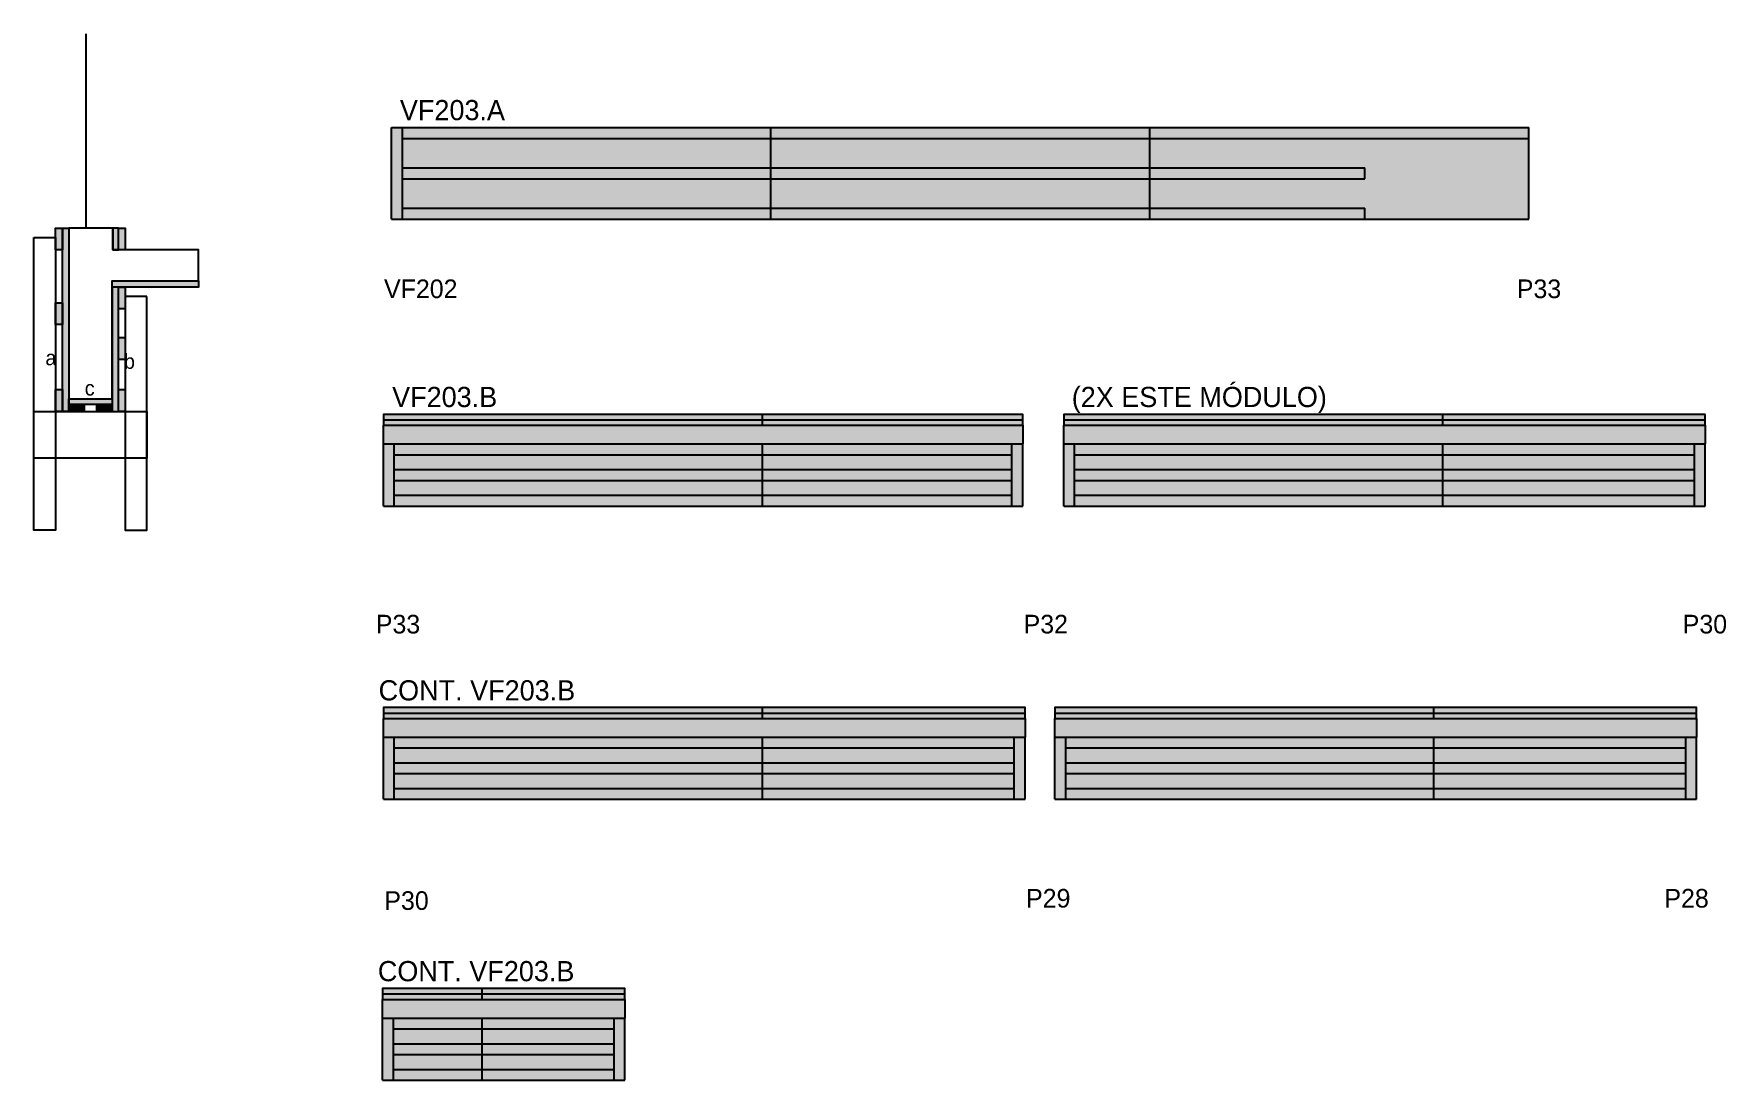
# Model space of a CAD drawing. Header units: metres. Extents: x 6846 to 7935, y 5352 to 6026.
import ezdxf

# ---------------------------------------------------------------- set-up
doc = ezdxf.new("R2010")
doc.units = ezdxf.units.M
for name, color, linetype in [('5', 7, 'Continuous'), ('CONCRETO', 7, 'Continuous'), ('COTA', 7, 'Continuous'), ('detalhes', 7, 'Continuous'), ('Hachura', 7, 'Continuous'), ('Madeira', 7, 'Continuous'), ('Painéis', 7, 'Continuous'), ('REAPROVEITAMENTO', 7, 'Continuous'), ('SARR_2.2x7', 7, 'Continuous'), ('SARR_3.5x7', 7, 'Continuous'), ('Texto Seção', 7, 'Continuous')]:
    doc.layers.add(name, color=color, linetype=linetype)

msp = doc.modelspace()

# ---------------------------------------------------------------- hatches: boundary and pattern name
at = {"layer": 'COTA'}
h = msp.add_hatch(color=7, dxfattribs=at)
h.dxf.hatch_style = 1
h.paths.add_polyline_path([(7482.1, 5773.8), (7070.6, 5773.8), (7070.6, 5773.8), (7070.6, 5761.8), (7070.6, 5761.8), (7482.1, 5761.8), (7482.1, 5761.8), (7482.1, 5773.8)])
h = msp.add_hatch(color=7, dxfattribs=at)
h.dxf.hatch_style = 1
h.paths.add_polyline_path([(7921.5, 5773.8), (7508.5, 5773.8), (7508.5, 5773.8), (7508.5, 5761.8), (7508.5, 5761.8), (7921.5, 5761.8), (7921.5, 5761.8), (7921.5, 5773.8)])
h = msp.add_hatch(color=7, dxfattribs=at)
h.dxf.hatch_style = 1
h.paths.add_polyline_path([(7483.6, 5573.1), (7483.6, 5585.1), (7483.6, 5585.1), (7070.6, 5585.1), (7070.6, 5585.1), (7070.6, 5573.1), (7070.6, 5573.1), (7483.6, 5573.1)])
h = msp.add_hatch(color=7, dxfattribs=at)
h.dxf.hatch_style = 1
h.paths.add_polyline_path([(7915.8, 5573.1), (7915.8, 5585.1), (7915.8, 5585.1), (7502.8, 5585.1), (7502.8, 5585.1), (7502.8, 5573.1), (7502.8, 5573.1), (7915.8, 5573.1)])
h = msp.add_hatch(color=7, dxfattribs=at)
h.dxf.hatch_style = 1
h.paths.add_polyline_path([(7226.1, 5392.3), (7226.1, 5404.3), (7226.1, 5404.3), (7070.1, 5404.3), (7070.1, 5404.3), (7070.1, 5392.3), (7070.1, 5392.3), (7226.1, 5392.3)])
at = {"layer": 'Hachura'}
h = msp.add_hatch(color=7, dxfattribs=at)
h.dxf.hatch_style = 1
h.paths.add_polyline_path([(6864, 5886.7), (6859.6, 5886.7), (6859.6, 5886.7), (6859.6, 5900.7), (6859.6, 5900.7), (6864, 5900.7), (6864, 5900.7), (6864, 5886.7)])
h = msp.add_hatch(color=7, dxfattribs=at)
h.dxf.hatch_style = 1
h.paths.add_polyline_path([(6864, 5900.7), (6868, 5900.7), (6868, 5900.7), (6868, 5782.7), (6868, 5782.7), (6864, 5782.7), (6864, 5782.7), (6864, 5900.7)])
h = msp.add_hatch(color=7, dxfattribs=at)
h.dxf.hatch_style = 1
h.paths.add_polyline_path([(6900, 5900.7), (6896.4, 5900.7), (6896.4, 5900.7), (6896.4, 5886.7), (6896.4, 5886.7), (6900, 5886.7), (6900, 5886.7), (6900, 5900.7)])
h = msp.add_hatch(color=7, dxfattribs=at)
h.dxf.hatch_style = 1
h.paths.add_polyline_path([(6904.4, 5886.7), (6900, 5886.7), (6900, 5886.7), (6900, 5900.7), (6900, 5900.7), (6904.4, 5900.7), (6904.4, 5900.7), (6904.4, 5886.7)])
h = msp.add_hatch(color=7, dxfattribs=at)
h.dxf.hatch_style = 1
h.paths.add_polyline_path([(6896, 5862.7), (6896, 5866.7), (6896, 5866.7), (6951.6, 5866.7), (6951.6, 5866.7), (6951.6, 5862.7), (6951.6, 5862.7), (6896, 5862.7)])
h = msp.add_hatch(color=7, dxfattribs=at)
h.dxf.hatch_style = 1
h.paths.add_polyline_path([(6896, 5862.7), (6900, 5862.7), (6900, 5862.7), (6900, 5782.7), (6900, 5782.7), (6896, 5782.7), (6896, 5782.7), (6896, 5862.7)])
h = msp.add_hatch(color=7, dxfattribs=at)
h.dxf.hatch_style = 1
h.paths.add_polyline_path([(6904.4, 5848.7), (6900, 5848.7), (6900, 5848.7), (6900, 5862.7), (6900, 5862.7), (6904.4, 5862.7), (6904.4, 5862.7), (6904.4, 5848.7)])
h = msp.add_hatch(color=7, dxfattribs=at)
h.dxf.hatch_style = 1
h.paths.add_polyline_path([(6864, 5838.6), (6859.6, 5838.6), (6859.6, 5838.6), (6859.6, 5852.6), (6859.6, 5852.6), (6864, 5852.6), (6864, 5852.6), (6864, 5838.6)])
h = msp.add_hatch(color=7, dxfattribs=at)
h.dxf.hatch_style = 1
h.paths.add_polyline_path([(6904.4, 5816.2), (6900, 5816.2), (6900, 5816.2), (6900, 5830.2), (6900, 5830.2), (6904.4, 5830.2), (6904.4, 5830.2), (6904.4, 5816.2)])
h = msp.add_hatch(color=7, dxfattribs=at)
h.dxf.hatch_style = 1
h.paths.add_polyline_path([(6864, 5782.7), (6859.6, 5782.7), (6859.6, 5782.7), (6859.6, 5796.7), (6859.6, 5796.7), (6864, 5796.7), (6864, 5796.7), (6864, 5782.7)])
h = msp.add_hatch(color=7, dxfattribs=at)
h.dxf.hatch_style = 1
h.paths.add_polyline_path([(6904.4, 5782.7), (6900, 5782.7), (6900, 5782.7), (6900, 5796.7), (6900, 5796.7), (6904.4, 5796.7), (6904.4, 5796.7), (6904.4, 5782.7)])
h = msp.add_hatch(color=7, dxfattribs=at)
h.dxf.hatch_style = 1
h.paths.add_polyline_path([(6868, 5787.1), (6868, 5790.7), (6868, 5790.7), (6896, 5790.7), (6896, 5790.7), (6896, 5787.1), (6896, 5787.1), (6868, 5787.1)])
h = msp.add_hatch(color=7, dxfattribs=at)
h.dxf.hatch_style = 1
h.paths.add_polyline_path([(6868, 5782.7), (6868, 5787.1), (6868, 5787.1), (6878, 5787.1), (6878, 5787.1), (6878, 5782.7), (6878, 5782.7), (6868, 5782.7)])
h = msp.add_hatch(color=7, dxfattribs=at)
h.dxf.hatch_style = 1
h.paths.add_polyline_path([(6896, 5782.7), (6896, 5787.1), (6896, 5787.1), (6886, 5787.1), (6886, 5787.1), (6886, 5782.7), (6886, 5782.7), (6896, 5782.7)])
at = {"layer": 'REAPROVEITAMENTO'}
h = msp.add_hatch(color=7, dxfattribs=at)
h.dxf.hatch_style = 1
h.paths.add_polyline_path([(7807.9, 5906.4), (7807.9, 5965.4), (7807.9, 5965.4), (7075.9, 5965.4), (7075.9, 5965.4), (7075.9, 5906.4), (7075.9, 5906.4), (7807.9, 5906.4), (7807.9, 5906.4)])
h = msp.add_hatch(color=7, dxfattribs=at)
h.dxf.hatch_style = 1
h.paths.add_polyline_path([(7482.1, 5773.8), (7482.1, 5780.8), (7482.1, 5780.8), (7070.6, 5780.8), (7070.6, 5780.8), (7070.6, 5773.8), (7070.6, 5773.8), (7482.1, 5773.8)])
h = msp.add_hatch(color=7, dxfattribs=at)
h.dxf.hatch_style = 1
h.paths.add_polyline_path([(7921.5, 5773.8), (7921.5, 5780.8), (7921.5, 5780.8), (7508.5, 5780.8), (7508.5, 5780.8), (7508.5, 5773.8), (7508.5, 5773.8), (7921.5, 5773.8)])
h = msp.add_hatch(color=7, dxfattribs=at)
h.dxf.hatch_style = 1
h.paths.add_polyline_path([(7482.1, 5721.8), (7482.1, 5761.8), (7482.1, 5761.8), (7070.6, 5761.8), (7070.6, 5761.8), (7070.6, 5721.8), (7070.6, 5721.8), (7482.1, 5721.8)])
h = msp.add_hatch(color=7, dxfattribs=at)
h.dxf.hatch_style = 1
h.paths.add_polyline_path([(7921.5, 5721.8), (7921.5, 5761.8), (7921.5, 5761.8), (7508.5, 5761.8), (7508.5, 5761.8), (7508.5, 5721.8), (7508.5, 5721.8), (7921.5, 5721.8)])
h = msp.add_hatch(color=7, dxfattribs=at)
h.dxf.hatch_style = 1
h.paths.add_polyline_path([(7483.6, 5585.1), (7483.6, 5592.1), (7483.6, 5592.1), (7070.6, 5592.1), (7070.6, 5592.1), (7070.6, 5585.1), (7070.6, 5585.1), (7483.6, 5585.1)])
h = msp.add_hatch(color=7, dxfattribs=at)
h.dxf.hatch_style = 1
h.paths.add_polyline_path([(7915.8, 5585.1), (7915.8, 5592.1), (7915.8, 5592.1), (7502.8, 5592.1), (7502.8, 5592.1), (7502.8, 5585.1), (7502.8, 5585.1), (7915.8, 5585.1)])
h = msp.add_hatch(color=7, dxfattribs=at)
h.dxf.hatch_style = 1
h.paths.add_polyline_path([(7483.6, 5533.1), (7483.6, 5573.1), (7483.6, 5573.1), (7070.6, 5573.1), (7070.6, 5573.1), (7070.6, 5533.1), (7070.6, 5533.1), (7483.6, 5533.1)])
h = msp.add_hatch(color=7, dxfattribs=at)
h.dxf.hatch_style = 1
h.paths.add_polyline_path([(7915.8, 5533.1), (7915.8, 5573.1), (7915.8, 5573.1), (7502.8, 5573.1), (7502.8, 5573.1), (7502.8, 5533.1), (7502.8, 5533.1), (7915.8, 5533.1)])
h = msp.add_hatch(color=7, dxfattribs=at)
h.dxf.hatch_style = 1
h.paths.add_polyline_path([(7226.1, 5404.3), (7226.1, 5411.3), (7226.1, 5411.3), (7070.1, 5411.3), (7070.1, 5411.3), (7070.1, 5404.3), (7070.1, 5404.3), (7226.1, 5404.3)])
h = msp.add_hatch(color=7, dxfattribs=at)
h.dxf.hatch_style = 1
h.paths.add_polyline_path([(7226.1, 5352.3), (7226.1, 5392.3), (7226.1, 5392.3), (7070.1, 5392.3), (7070.1, 5392.3), (7070.1, 5352.3), (7070.1, 5352.3), (7226.1, 5352.3)])

# ---------------------------------------------------------------- linework, layer by layer
at = {"layer": 'CONCRETO', "color": 7, "lineweight": 25}
msp.add_lwpolyline([(6951.6, 5866.7), (6951.6, 5886.7), (6896.4, 5886.7), (6896.4, 5900.7), (6868, 5900.7), (6868, 5790.7), (6896, 5790.7), (6896, 5866.7)], close=True, dxfattribs=at)
at = {"layer": 'COTA', "color": 7, "lineweight": 25}
for p, q in [((7070.6, 5761.8), (7070.6, 5773.8)), ((7482.1, 5773.8), (7482.1, 5761.8)), ((7508.5, 5761.8), (7508.5, 5773.8)), ((7921.5, 5773.8), (7921.5, 5761.8)), ((7070.6, 5573.1), (7070.6, 5585.1)), ((7483.6, 5585.1), (7483.6, 5573.1)), ((7502.8, 5573.1), (7502.8, 5585.1)), ((7915.8, 5585.1), (7915.8, 5573.1)), ((7070.1, 5392.3), (7070.1, 5404.3)), ((7226.1, 5404.3), (7226.1, 5392.3))]:
    msp.add_line(p, q, dxfattribs=at)
at = {"layer": 'Defpoints', "color": 7, "lineweight": 25}
msp.add_line((6879.2, 5900.7), (6879.2, 6025.7), dxfattribs=at)
at = {"layer": 'Madeira', "color": 7, "lineweight": 25}
for points in [[(6864, 5886.7), (6859.6, 5886.7), (6859.6, 5900.7), (6864, 5900.7)], [(6904.4, 5886.7), (6900, 5886.7), (6900, 5900.7), (6904.4, 5900.7)], [(6904.4, 5848.7), (6900, 5848.7), (6900, 5862.7), (6904.4, 5862.7)], [(6864, 5838.6), (6859.6, 5838.6), (6859.6, 5852.6), (6864, 5852.6)], [(6904.4, 5816.2), (6900, 5816.2), (6900, 5830.2), (6904.4, 5830.2)], [(6864, 5782.7), (6859.6, 5782.7), (6859.6, 5796.7), (6864, 5796.7)], [(6904.4, 5782.7), (6900, 5782.7), (6900, 5796.7), (6904.4, 5796.7)], [(6868, 5782.7), (6868, 5787.1), (6878, 5787.1), (6878, 5782.7)], [(6896, 5782.7), (6896, 5787.1), (6886, 5787.1), (6886, 5782.7)]]:
    msp.add_lwpolyline(points, close=True, dxfattribs=at)
at = {"layer": 'Painéis', "color": 7, "lineweight": 25}
for p, q in [((7075.9, 5965.4), (7807.9, 5965.4)), ((7075.9, 5906.4), (7075.9, 5965.4)), ((7319.9, 5906.4), (7319.9, 5965.4)), ((7563.9, 5906.4), (7563.9, 5965.4)), ((7563.9, 5906.4), (7563.9, 5965.4)), ((7807.9, 5906.4), (7807.9, 5965.4)), ((7075.9, 5906.4), (7807.9, 5906.4)), ((7314.6, 5773.8), (7314.6, 5780.8)), ((7752.5, 5773.8), (7752.5, 5780.8)), ((7070.6, 5761.8), (7482.1, 5761.8)), ((7070.6, 5721.8), (7070.6, 5761.8)), ((7314.6, 5721.8), (7314.6, 5761.8)), ((7482.1, 5721.8), (7482.1, 5761.8)), ((7508.5, 5761.8), (7921.5, 5761.8)), ((7508.5, 5721.8), (7508.5, 5761.8)), ((7752.5, 5721.8), (7752.5, 5761.8)), ((7921.5, 5721.8), (7921.5, 5761.8)), ((7070.6, 5721.8), (7482.1, 5721.8)), ((7508.5, 5721.8), (7921.5, 5721.8)), ((7314.6, 5585.1), (7314.6, 5592.1)), ((7746.8, 5585.1), (7746.8, 5592.1)), ((7070.6, 5573.1), (7483.6, 5573.1)), ((7070.6, 5533.1), (7070.6, 5573.1)), ((7314.6, 5533.1), (7314.6, 5573.1)), ((7483.6, 5533.1), (7483.6, 5573.1)), ((7502.8, 5573.1), (7915.8, 5573.1)), ((7502.8, 5533.1), (7502.8, 5573.1)), ((7746.8, 5533.1), (7746.8, 5573.1)), ((7915.8, 5533.1), (7915.8, 5573.1)), ((7070.6, 5533.1), (7483.6, 5533.1)), ((7502.8, 5533.1), (7915.8, 5533.1)), ((7134.1, 5404.3), (7134.1, 5411.3)), ((7070.1, 5392.3), (7226.1, 5392.3)), ((7070.1, 5352.3), (7070.1, 5392.3)), ((7134.1, 5352.3), (7134.1, 5392.3)), ((7226.1, 5352.3), (7226.1, 5392.3)), ((7070.1, 5352.3), (7226.1, 5352.3))]:
    msp.add_line(p, q, dxfattribs=at)
for points in [[(6864, 5900.7), (6868, 5900.7), (6868, 5782.7), (6864, 5782.7)], [(6900, 5900.7), (6896.4, 5900.7), (6896.4, 5886.7), (6900, 5886.7)], [(6896, 5862.7), (6896, 5866.7), (6951.6, 5866.7), (6951.6, 5862.7)], [(6900, 5862.7), (6896, 5862.7), (6896, 5782.7), (6900, 5782.7)], [(6868, 5787.1), (6868, 5790.7), (6896, 5790.7), (6896, 5787.1)], [(7070.6, 5773.8), (7482.1, 5773.8), (7482.1, 5780.8), (7070.6, 5780.8)], [(7508.5, 5773.8), (7921.5, 5773.8), (7921.5, 5780.8), (7508.5, 5780.8)], [(7070.6, 5585.1), (7483.6, 5585.1), (7483.6, 5592.1), (7070.6, 5592.1)], [(7502.8, 5585.1), (7915.8, 5585.1), (7915.8, 5592.1), (7502.8, 5592.1)], [(7070.1, 5404.3), (7226.1, 5404.3), (7226.1, 5411.3), (7070.1, 5411.3)]]:
    msp.add_lwpolyline(points, close=True, dxfattribs=at)
at = {"layer": 'SARR_2.2x7', "color": 7, "lineweight": 25}
for p, q in [((7082.9, 5906.4), (7082.9, 5965.4)), ((7082.9, 5958.4), (7319.9, 5958.4)), ((7319.9, 5958.4), (7563.9, 5958.4)), ((7563.9, 5958.4), (7807.9, 5958.4)), ((7082.9, 5939.4), (7319.9, 5939.4)), ((7319.9, 5939.4), (7563.9, 5939.4)), ((7563.9, 5939.4), (7702.4, 5939.4)), ((7702.4, 5932.4), (7702.4, 5939.4)), ((7082.9, 5932.4), (7319.9, 5932.4)), ((7319.9, 5932.4), (7563.9, 5932.4)), ((7563.9, 5932.4), (7702.4, 5932.4)), ((7082.9, 5913.4), (7319.9, 5913.4)), ((7319.9, 5913.4), (7563.9, 5913.4)), ((7563.9, 5913.4), (7702.4, 5913.4)), ((7702.4, 5906.4), (7702.4, 5913.4)), ((7070.6, 5777.3), (7314.6, 5777.3)), ((7314.6, 5777.3), (7482.1, 5777.3)), ((7508.5, 5777.3), (7752.5, 5777.3)), ((7752.5, 5777.3), (7921.5, 5777.3)), ((7077.6, 5721.8), (7077.6, 5761.8)), ((7077.6, 5754.8), (7314.6, 5754.8)), ((7314.6, 5754.8), (7475.1, 5754.8)), ((7475.1, 5721.8), (7475.1, 5761.8)), ((7515.5, 5721.8), (7515.5, 5761.8)), ((7515.5, 5754.8), (7752.5, 5754.8)), ((7752.5, 5754.8), (7914.6, 5754.8)), ((7914.6, 5721.8), (7914.6, 5761.8)), ((7077.6, 5745.3), (7314.6, 5745.3)), ((7314.6, 5745.3), (7475.1, 5745.3)), ((7515.5, 5745.3), (7752.5, 5745.3)), ((7752.5, 5745.3), (7914.6, 5745.3)), ((7077.6, 5738.3), (7314.6, 5738.3)), ((7314.6, 5738.3), (7475.1, 5738.3)), ((7515.5, 5738.3), (7752.5, 5738.3)), ((7752.5, 5738.3), (7914.6, 5738.3)), ((7077.6, 5728.8), (7314.6, 5728.8)), ((7314.6, 5728.8), (7475.1, 5728.8)), ((7515.5, 5728.8), (7752.5, 5728.8)), ((7752.5, 5728.8), (7914.6, 5728.8)), ((7070.6, 5588.6), (7314.6, 5588.6)), ((7314.6, 5588.6), (7483.6, 5588.6)), ((7502.8, 5588.6), (7746.8, 5588.6)), ((7746.8, 5588.6), (7915.8, 5588.6)), ((7077.6, 5533.1), (7077.6, 5573.1)), ((7476.6, 5533.1), (7476.6, 5573.1)), ((7509.8, 5533.1), (7509.8, 5573.1)), ((7908.9, 5533.1), (7908.9, 5573.1)), ((7077.6, 5566.1), (7314.6, 5566.1)), ((7077.6, 5556.6), (7314.6, 5556.6)), ((7314.6, 5566.1), (7476.6, 5566.1)), ((7314.6, 5556.6), (7476.6, 5556.6)), ((7509.8, 5566.1), (7746.8, 5566.1)), ((7509.8, 5556.6), (7746.8, 5556.6)), ((7746.8, 5566.1), (7908.9, 5566.1)), ((7746.8, 5556.6), (7908.9, 5556.6)), ((7077.6, 5549.6), (7314.6, 5549.6)), ((7314.6, 5549.6), (7476.6, 5549.6)), ((7509.8, 5549.6), (7746.8, 5549.6)), ((7746.8, 5549.6), (7908.9, 5549.6)), ((7077.6, 5540.1), (7314.6, 5540.1)), ((7314.6, 5540.1), (7476.6, 5540.1)), ((7509.8, 5540.1), (7746.8, 5540.1)), ((7746.8, 5540.1), (7908.9, 5540.1)), ((7070.1, 5407.8), (7134.1, 5407.8)), ((7134.1, 5407.8), (7226.1, 5407.8)), ((7077.1, 5352.3), (7077.1, 5392.3)), ((7077.1, 5385.3), (7134.1, 5385.3)), ((7134.1, 5385.3), (7219.2, 5385.3)), ((7219.2, 5352.3), (7219.2, 5392.3)), ((7077.1, 5375.8), (7134.1, 5375.8)), ((7134.1, 5375.8), (7219.2, 5375.8)), ((7077.1, 5368.8), (7134.1, 5368.8)), ((7134.1, 5368.8), (7219.2, 5368.8)), ((7077.1, 5359.3), (7134.1, 5359.3)), ((7134.1, 5359.3), (7219.2, 5359.3))]:
    msp.add_line(p, q, dxfattribs=at)
at = {"layer": 'SARR_3.5x7', "color": 7, "lineweight": 25}
for points in [[(6845.6, 5894.7), (6859.6, 5894.7), (6859.6, 5706.2), (6845.6, 5706.2)], [(6918.4, 5856.7), (6904.4, 5856.7), (6904.4, 5706.2), (6918.4, 5706.2)], [(6845.6, 5782.7), (6918.4, 5782.7), (6918.4, 5752.6), (6845.6, 5752.6)]]:
    msp.add_lwpolyline(points, close=True, dxfattribs=at)

# ---------------------------------------------------------------- texts
at = {"layer": '5', "color": 7, "lineweight": 25}
for s, p in [('VF202', (7071, 5855.6)), ('P33', (7800.2, 5855.6)), ('P33', (7065.7, 5639.8)), ('P32', (7482.7, 5639.8)), ('P30', (7907, 5639.8)), ('P30', (7071.2, 5461.9)), ('P29', (7484.3, 5463.4)), ('P28', (7895.2, 5463.4))]:
    msp.add_text(s, height=12, dxfattribs=at).set_placement(p)
at = {"layer": 'detalhes', "color": 7, "lineweight": 25}
for s, p in [('a', (6853, 5812.4)), ('b', (6903.5, 5810.1)), ('c', (6878.3, 5792.9))]:
    msp.add_text(s, height=9.6, dxfattribs=at).set_placement(p)
at = {"layer": 'Texto Seção', "color": 7, "lineweight": 25}
for s, p in [('VF203.A', (7081.2, 5970.1)), ('VF203.B', (7076.2, 5785.5)), ('(2X ESTE MÓDULO)', (7513.7, 5785.5)), ('CONT. VF203.B', (7067.5, 5596.7)), ('CONT. VF203.B', (7067, 5416))]:
    msp.add_text(s, height=13, dxfattribs=at).set_placement(p)

doc.saveas('drawing.dxf')
